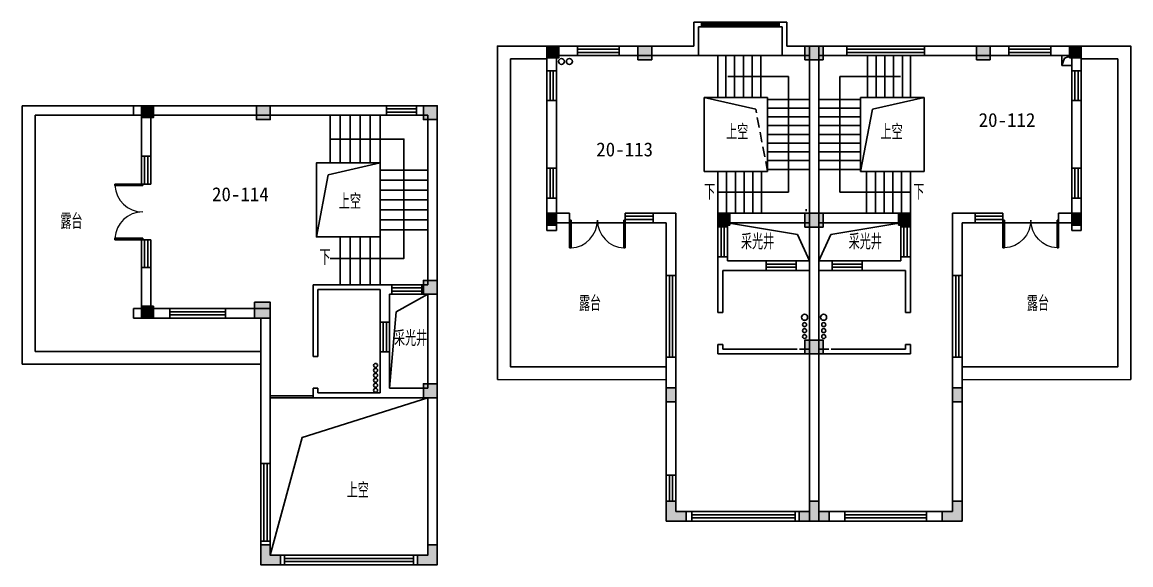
# Model space of a CAD drawing. Extents: x 296441 to 853063, y 459050 to 1117990.
# Drawn here: x 435304 to 463187, y 566907 to 580547 of the extents above; entities that cross this region are included whole.
import ezdxf
from ezdxf.enums import TextEntityAlignment as Align

# ---------------------------------------------------------------- set-up
doc = ezdxf.new("R2010")
doc.units = 0
doc.header["$LTSCALE"] = 1000
for name, pattern in [('E1-FL02$0$HIDDEN', [0.375, 0.25, -0.125]), ('E1-FL02$0$HIDDEN2', [4.7625, 3.175, -1.5875]), ('E1-FL03$0$HIDDEN', [0.375, 0.25, -0.125])]:
    doc.linetypes.add(name, pattern=pattern)
for name, color, linetype in [('0-COL', 50, 'Continuous'), ('0-COL-H1', 170, 'Continuous'), ('0-COL-TZ', 220, 'Continuous'), ('A-FL01$0$G-FL01$0$A-OVLK', 140, 'Continuous'), ('A-FL01$0$水条件', 2, 'Continuous'), ('C1-PLAN-FL03-P$0$A-ANNO-IDEN', 2, 'Continuous'), ('D-TEXT-FL01-mi$0$A-ROOM-IDEN', 4, 'Continuous'), ('dianti-BM01$0$A-HRAL', 5, 'Continuous'), ('DIM_SYMB', 3, 'Continuous'), ('DZ-3-PLAN-FL03$0$H-FL02-GN$0$A-OVLK', 140, 'Continuous'), ('DZ-3-TEXT-FL01$0$A-ROOM-IDEN', 4, 'Continuous'), ('DZ-TEXT-FL01$0$A-ROOM-IDEN', 4, 'Continuous'), ('E1-FL02$0$A-HOLE', 211, 'Continuous'), ('E1-FL02$0$A-OVLK', 140, 'Continuous'), ('E1-FL02$0$A-STRS', 4, 'Continuous'), ('E1-FL03$0$A-HOLE', 211, 'Continuous'), ('E1-FL03$0$A-OVLK', 140, 'Continuous'), ('E1-FL03$0$A-SECT-WOOD', 17, 'Continuous'), ('E1-FL03$0$A-STRS', 4, 'Continuous'), ('E2-E3-FL01$0$E1-FL01$0$A-FLOR', 23, 'Continuous'), ('E2-E3-FL02$0$E1-FL02$0$A-OVLK', 140, 'Continuous'), ('E2-E3-FL03$0$A-WALL', 1, 'Continuous'), ('E2-E3-FL03$0$E1-FL03$0$A-HOLE-MECH', 222, 'Continuous'), ('E2-E3-FL03$0$E1-FL03$0$A-OVLK', 140, 'Continuous'), ('E2-E3-FL03$0$E1-FL03$0$AUDIT_I_171201172723-9', 4, 'Continuous'), ('E4-FL03$0$AUDIT_I_171201172723-2', 140, 'Continuous'), ('G-FL01$0$A-HOLE', 211, 'Continuous'), ('G-FL03$0$$0$A-DOOR', 4, 'Continuous'), ('G-FL03$0$$0$A-OVLK', 140, 'Continuous'), ('G-FL03$0$A-ANNO-ARRW', 2, 'Continuous'), ('G-FL03$0$A-HRAL', 5, 'Continuous'), ('G-FL03$0$A-STRS', 4, 'Continuous'), ('huachuangN$0$A-SECT-STONE', 42, 'Continuous'), ('huachuangN$0$A-WALL', 1, 'Continuous'), ('menchuangtao1$0$A-WALL', 1, 'Continuous'), ('WALL', 242, 'Continuous'), ('ZT2_分格--轮廓-------LM、DY', 80, 'Continuous')]:
    doc.layers.add(name, color=color, linetype=linetype)
doc.layers.add('E1-BS01-18-19$0$ENTR-DETL-P$0$A-ANNO-NPLT', color=215, linetype='Continuous', plot=False)
doc.styles.add('C1-PLAN-FL03-P$0$GOA_03_黑体_1.00', font='simhei.ttf')
doc.styles.get("Standard").update_dxf_attribs({"font": 'gbenor.shx', "bigfont": 'gbcbig.shx'})

# ---------------------------------------------------------------- blocks, each defined once
blk = doc.blocks.new('C1-PLAN-FL03-P$0$GOA_A-roomnumber1')
blk = doc.blocks.new('G-FL03$0$$0$1400-door')
for p, q in [((0, 0), (0, -700)), ((0, 0), (38, 0)), ((38, 0), (38, -700)), ((1363, 0), (1363, -700)), ((1400, 0), (1363, 0)), ((1400, 0), (1400, -700)), ((38, -700), (0, -700)), ((1363, -700), (1400, -700))]:
    blk.add_line(p, q)
at = {"lineweight": 13}
for centre, start, end in [((-1, 0), 273.1434, 359.9695), ((1401, 0), 180.0305, 266.8566)]:
    blk.add_arc(centre, 701, start, end, dxfattribs=at)
blk = doc.blocks.new('A$C3A19538B')
at = {"color": 2, "elevation": 18}
for points in [[(-3240, 10029), (-3240, 9329)], [(-3160, 10029), (-3160, 9329)], [(-3080, 10029), (-3080, 9329)], [(-3000, 10029), (-3000, 9329)], [(-3000, 9329), (-3240, 9329)], [(-3000, 7929), (-3240, 7929)], [(-3240, 7229), (-3240, 7929)], [(-3160, 7229), (-3160, 7929)], [(-3080, 7229), (-3080, 7929)], [(-3000, 7229), (-3000, 7929)], [(1080, 4009), (0, 4009)], [(1080, 3959), (0, 3959)], [(1080, 3959), (1080, 4079)], [(-240, 2304), (-240, 354)], [(-160, 2304), (-160, 354)], [(-80, 2304), (-80, 354)], [(0, 2304), (0, 354)], [(3605, -1), (355, -1)], [(3605, -81), (355, -81)], [(3605, -161), (355, -161)], [(3605, -241), (355, -241)]]:
    blk.add_lwpolyline(points, dxfattribs=at)
at = {"layer": '0-COL-H1', "color": 2, "elevation": 18}
for points in [[(-3240, 11299), (-2940, 11299), (-2940, 10999), (-3240, 10999)], [(0, 11299), (-350, 11299), (-350, 10949), (0, 10949)], [(4200, 10949), (3850, 10949), (3850, 11299), (4200, 11299)], [(4200, 6909), (3850, 6909), (3850, 6559), (4200, 6559)], [(-3240, 6259), (-2940, 6259), (-2940, 5959), (-3240, 5959)], [(-400, 6359), (0, 6359), (0, 5959), (-400, 5959)], [(4200, 4309), (3850, 4309), (3850, 3959), (4200, 3959)], [(0, 260), (0, 0), (260, 0), (260, -240), (-240, -240), (-240, 260)], [(3960, 260), (3960, 0), (3700, 0), (3700, -240), (4200, -240), (4200, 260)]]:
    blk.add_lwpolyline(points, close=True, dxfattribs=at)
at = {"layer": '0-COL-H1', "color": 2}
for points in [[(-2940, 10999, 18), (-2940, 11299, 18), (-3240, 10999, 18), (-3240, 11299, 18)], [(-350, 10949, 18), (-350, 11299, 18), (0, 10949, 18), (0, 11299, 18)], [(3850, 11299, 18), (3850, 10949, 18), (4200, 11299, 18), (4200, 10949, 18)], [(3850, 6559, 18), (3850, 6909, 18), (4200, 6559, 18), (4200, 6909, 18)], [(-2940, 5959, 18), (-2940, 6259, 18), (-3240, 5959, 18), (-3240, 6259, 18)], [(0, 5959, 18), (0, 6359, 18), (-400, 5959, 18), (-400, 6359, 18)], [(3850, 3959, 18), (3850, 4309, 18), (4200, 3959, 18), (4200, 4309, 18)], [(0, 260, 18), (-240, 260, 18), (0, 0, 18), (-240, -240, 18)], [(0, 0, 18), (-240, -240, 18), (260, 0, 18), (260, -240, 18)], [(3960, 0, 18), (4200, -240, 18), (3700, 0, 18), (3700, -240, 18)], [(3960, 260, 18), (4200, 260, 18), (3960, 0, 18), (4200, -240, 18)]]:
    blk.add_solid(points, dxfattribs=at)
at = {"layer": 'A-FL01$0$G-FL01$0$A-OVLK', "color": 2, "extrusion": (2.78234e-21, 2.27195e-05, 1)}
for p, q in [((3810, 6799, 18), (3060, 6799, 18)), ((3810, 6719, 18), (3060, 6719, 18)), ((3810, 6639, 18), (3060, 6639, 18)), ((3810, 6559, 18), (3060, 6559, 18))]:
    blk.add_line(p, q, dxfattribs=at)
at = {"layer": 'A-FL01$0$G-FL01$0$A-OVLK', "color": 2, "extrusion": (-2.27195e-05, 4.17351e-21, 1)}
for p, q in [((2760, 5859, 18), (2760, 5109, 18)), ((2840, 5859, 18), (2840, 5109, 18)), ((2920, 5859, 18), (2920, 5109, 18)), ((3000, 5859, 18), (3000, 5109, 18))]:
    blk.add_line(p, q, dxfattribs=at)
at = {"layer": 'A-FL01$0$水条件', "color": 2}
for centre in [(2648, 4771, 18), (2648, 4646, 18), (2648, 4521, 18), (2648, 4396, 18), (2648, 4271, 18), (2648, 4146, 18)]:
    blk.add_circle(centre, 50, dxfattribs=at)
at = {"layer": 'E1-FL02$0$A-HOLE', "color": 2, "linetype": 'ByBlock', "elevation": 18}
blk.add_lwpolyline([(1160, 7999), (1460, 9559), (2760, 9859)], dxfattribs=at)
at = {"layer": 'E1-FL02$0$A-HOLE', "color": 2, "linetype": 'E1-FL02$0$HIDDEN', "elevation": 18}
blk.add_lwpolyline([(2760, 9859), (1160, 9859), (1160, 7999), (2760, 7999)], close=True, dxfattribs=at)
at = {"layer": 'E1-FL02$0$A-STRS', "color": 2, "ltscale": 0.1, "elevation": 18}
blk.add_lwpolyline([(2760, 9859), (1160, 9859), (1160, 7999), (2760, 7999)], dxfattribs=at)
at = {"layer": 'G-FL01$0$A-HOLE', "color": 2, "elevation": 18}
for points in [[(3000, 4199), (3169, 6117), (3960, 6559)], [(1, 0), (799, 2959), (3960, 3959)]]:
    blk.add_lwpolyline(points, dxfattribs=at)
at = {"layer": 'G-FL03$0$$0$A-OVLK', "color": 2, "extrusion": (8.34702e-21, 4.5439e-05, 1)}
for p, q in [((-6240, 11299, 18), (-3440, 11299, 18)), ((-6240, 11299, 18), (-6240, 4799, 18)), ((3675, 11299, -1), (2925, 11299, 18)), ((3675, 11219, -1), (2925, 11219, 18)), ((-5915, 11059, 18), (-3440, 11059, -1)), ((-5915, 11059, 18), (-5915, 5124, 18)), ((3675, 11139, -1), (2925, 11139, 18)), ((3675, 11059, 18), (2925, 11059, 18)), ((-1125, 6199, 18), (-2525, 6199, 18)), ((-1125, 6119, 0), (-2525, 6119, 18)), ((-1125, 6039, 0), (-2525, 6039, 18)), ((-1125, 5959, 0), (-2525, 5959, 18)), ((-5915, 5124, 18), (-260, 5124, 18))]:
    blk.add_line(p, q, dxfattribs=at)
at = {"layer": 'G-FL03$0$$0$A-OVLK', "color": 2}
blk.add_line((-6240, 4799, 18), (-260, 4799, 18), dxfattribs=at)
at = {"layer": 'G-FL03$0$A-ANNO-ARRW', "color": 2, "extrusion": (2.78234e-21, 2.27195e-05, 1), "elevation": 0}
for points in [[(1510, 7459), (3360, 7459), (3360, 10459), (1510, 10459)], [(1510, 10459), (3360, 10459), (3360, 9429)], [(1510, 7459), (3360, 7459), (3360, 9264)]]:
    blk.add_lwpolyline(points, dxfattribs=at)
at = {"layer": 'G-FL03$0$A-ANNO-ARRW', "color": 2, "extrusion": (2.78234e-21, 2.27195e-05, 1)}
blk.add_solid([(1650, 10435, 0), (1510, 10459, 0), (1650, 10482, 0)], dxfattribs=at)
at = {"layer": 'G-FL03$0$A-HRAL', "color": 2, "extrusion": (2.78234e-21, 2.27195e-05, 1)}
blk.add_line((1510, 9859, 18), (1510, 11059, 18), dxfattribs=at)
at = {"layer": 'G-FL03$0$A-STRS', "color": 2, "ltscale": 0.1, "extrusion": (2.78234e-21, 2.27195e-05, 1)}
for p, q in [((1510, 9859, 18), (1510, 11059, 18)), ((1760, 9859, 18), (1760, 11059, 18)), ((2010, 9859, 18), (2010, 11059, 18)), ((2260, 9859, 18), (2260, 11059, 18)), ((2510, 9859, 18), (2510, 11059, 18)), ((2760, 7999, 18), (2760, 11059, 18)), ((1760, 9859, 18), (1760, 9909, 18)), ((2010, 9859, 18), (2010, 9909, 18)), ((2260, 9859, 18), (2260, 9909, 18)), ((2510, 9859, 18), (2510, 9909, 18)), ((2760, 9859, 18), (2760, 9909, 18)), ((2760, 9679, 18), (3960, 9679, 18)), ((2760, 9679, 18), (2810, 9679, 18)), ((2760, 9429, 18), (3960, 9429, 18)), ((2760, 9429, 18), (2810, 9429, 18)), ((2760, 9179, 18), (3960, 9179, 18)), ((2760, 9179, 18), (2810, 9179, 18)), ((2760, 8929, 18), (3960, 8929, 18)), ((2760, 8929, 18), (2810, 8929, 18)), ((2760, 8679, 18), (3960, 8679, 18)), ((2760, 8679, 18), (2810, 8679, 18)), ((2760, 8429, 18), (3960, 8429, 18)), ((2760, 8429, 18), (2810, 8429, 18)), ((2760, 8179, 18), (3960, 8179, 18)), ((2760, 8179, 18), (2810, 8179, 18)), ((1760, 7999, 18), (1760, 6799, 18)), ((1760, 7999, 18), (1760, 7949, 18)), ((2010, 7999, 18), (2010, 6799, 18)), ((2010, 7999, 18), (2010, 7949, 18)), ((2260, 7999, 18), (2260, 6799, 18)), ((2260, 7999, 18), (2260, 7949, 18)), ((2510, 7999, 18), (2510, 6799, 18)), ((2510, 7999, 18), (2510, 7949, 18)), ((2760, 7999, 18), (2760, 6799, 18)), ((2760, 7999, 18), (2760, 7949, 18))]:
    blk.add_line(p, q, dxfattribs=at)
at = {"layer": 'menchuangtao1$0$A-WALL', "color": 2, "extrusion": (8.34702e-21, 4.5439e-05, 1)}
for p, q in [((2925, 11299, -1), (2905, 11299, -1)), ((2925, 11059, -1), (2925, 11299, -1)), ((3675, 11299, -1), (3695, 11299, -1)), ((3675, 11059, -1), (3675, 11299, -1)), ((2925, 11059, -1), (2905, 11059, -1)), ((3675, 11059, -1), (3695, 11059, -1)), ((-2525, 6199, 0), (-2545, 6199, 0)), ((-2525, 6199, 0), (-2525, 5959, 0)), ((-1125, 6199, 0), (-1105, 6199, 0)), ((-1125, 6199, 0), (-1125, 5959, 0)), ((-2525, 5959, 0), (-2545, 5959, 0)), ((-1125, 5959, 0), (-1105, 5959, 0))]:
    blk.add_line(p, q, dxfattribs=at)
at = {"layer": 'WALL', "color": 2, "extrusion": (8.34702e-21, 4.5439e-05, 1)}
for p, q in [((2925, 11299, 18), (-3240, 11299, 18)), ((4200, 11299, 18), (3675, 11299, 18)), ((4200, -241, 18), (4200, 11299, 18)), ((-3240, 11059, 18), (-3240, 10029, 18)), ((-3000, 11059, 18), (-3000, 10029, 18)), ((2925, 11059, 18), (-3000, 11059, 18)), ((3960, 11059, 18), (3630, 11059, 18)), ((3960, 6799, 18), (3960, 11059, 18)), ((-3000, 10029, 18), (-3240, 10029, 18)), ((-3000, 7229, 18), (-3240, 7229, 18)), ((-3240, 6199, 18), (-3240, 7229, 18)), ((-3000, 6199, 18), (-3000, 7229, 18)), ((1080, 6799, 18), (1080, 4999, 18)), ((1080, 6799, 18), (3060, 6799, 18)), ((3060, 6799, 18), (3060, 6559, 18)), ((3060, 6559, 18), (3060, 6799, 18)), ((3960, 6799, 18), (3810, 6799, 18)), ((2760, 6679, 18), (1200, 6679, 18)), ((1200, 6679, 18), (1200, 4999, 18)), ((2760, 5859, 18), (2760, 6679, 18)), ((3000, 5859, 18), (3000, 6559, 18)), ((3000, 6559, 18), (3060, 6559, 18)), ((3960, 6559, 18), (3810, 6559, 18)), ((3960, 4199, 18), (3960, 6559, 18)), ((-2525, 6199, 18), (-3000, 6199, 18)), ((0, 6199, 18), (-1125, 6199, 18)), ((0, 4079, 18), (0, 6199, 18)), ((-2525, 5959, 18), (-3240, 5959, 18)), ((-240, 5959, 18), (-1125, 5959, 18)), ((-240, 2304, 18), (-240, 5959, 18)), ((3000, 5859, 18), (2760, 5859, 18)), ((2760, 5109, 18), (3000, 5109, 18)), ((2760, 5109, 18), (2760, 4079, 18)), ((3000, 5109, 18), (3000, 4199, 18)), ((1080, 4999, 18), (1200, 4999, 18)), ((1080, 4199, 18), (1080, 4079, 18)), ((1080, 4199, 18), (1200, 4199, 18)), ((1200, 4199, 18), (1200, 4079, 18)), ((3000, 4199, 18), (3960, 4199, 18)), ((0, 2304, 18), (0, 4079, 18)), ((1080, 3959, 18), (3960, 3959, 18)), ((1200, 4079, 18), (2760, 4079, 18)), ((3960, -1, 18), (3960, 3959, 18)), ((0, 2304, 18), (-240, 2304, 18)), ((0, 354, 18), (-240, 354, 18)), ((-240, 354, 18), (-240, -241, 18)), ((355, -241, 18), (-240, -241, 18)), ((355, -1, 18), (0, -1, 18)), ((355, -1, 18), (355, -241, 18)), ((3605, -1, 18), (3605, -241, 18)), ((3605, -1, 18), (3960, -1, 18)), ((3605, -241, 18), (4200, -241, 18))]:
    blk.add_line(p, q, dxfattribs=at)
at = {"layer": 'WALL', "color": 2}
for p, q in [((2925, 11059, 18), (2925, 11299, 18)), ((3675, 11059, 18), (3675, 11299, 18)), ((3810, 6559, 18), (3810, 6799, 18)), ((-2525, 5959, 18), (-2525, 6199, 18)), ((-1125, 6199, 18), (-1125, 5959, 18))]:
    blk.add_line(p, q, dxfattribs=at)
at = {"layer": 'WALL', "color": 2, "extrusion": (8.34702e-21, 4.5439e-05, 1)}
for points in [[(-3240, 11299), (-3440, 11299), (-3440, 11059), (-3240, 11059)], [(-3240, 5959), (-3440, 5959), (-3440, 6199), (-3240, 6199)], [(0, 354), (0, -1)]]:
    blk.add_lwpolyline(points, dxfattribs=at)
at = {"layer": 'C1-PLAN-FL03-P$0$A-ANNO-IDEN', "color": 2}
ref = blk.add_blockref('C1-PLAN-FL03-P$0$GOA_A-roomnumber1', (-753, 9345, 18), dxfattribs=at)
ref.add_attrib('房间编号', '20-114', dxfattribs={"layer": '0', "color": 2, "height": 350, "style": 'C1-PLAN-FL03-P$0$GOA_03_黑体_1.00'}).set_placement((-752, 8899, 18), align=Align.CENTER)
at = {"layer": 'G-FL03$0$$0$A-DOOR', "color": 2, "extrusion": (3.38813e-20, 4.5439e-05, 1), "rotation": 270}
blk.add_blockref('G-FL03$0$$0$1400-door', (-3208, 9329, 0), dxfattribs=at)
at = {"layer": 'D-TEXT-FL01-mi$0$A-ROOM-IDEN', "color": 2}
for s, height, p in [('上空', 385.8, (1726, 8700, 37)), ('露台', 385.8, (-5278, 8201, 37)), ('下', 386, (1237, 7298, 37)), ('采光井', 385.8, (3113, 5261, 37)), ('上空', 385.8, (1924, 1442, 37))]:
    blk.add_text(s, height=height, dxfattribs=at).set_placement(p)
blk = doc.blocks.new('E2-E3-FL03$0$E1-FL03$0$1400-door')
for p, q in [((0, 0), (0, -700)), ((0, 0), (38, 0)), ((38, 0), (38, -700)), ((1363, 0), (1363, -700)), ((1400, 0), (1363, 0)), ((1400, 0), (1400, -700)), ((38, -700), (0, -700)), ((1363, -700), (1400, -700))]:
    blk.add_line(p, q)
at = {"lineweight": 13}
for centre, start, end in [((-1, 0), 273.1434, 359.9695), ((1401, 0), 180.0305, 266.8566)]:
    blk.add_arc(centre, 701, start, end, dxfattribs=at)
blk = doc.blocks.new('A$C6DE27236')
at = {"color": 2}
for p, q in [((-3240, 11700), (-4485, 11700)), ((-1270, 7500), (-1270, 7260)), ((1127, 5000), (1180, 5000)), ((1127, 4200), (1180, 4200)), ((-4485, 3315), (-240, 3314)), ((0, -240), (400, -240, 0)), ((3000, -240, 0), (3360, -240))]:
    blk.add_line(p, q, dxfattribs=at)
at = {"color": 2, "elevation": 0}
for points in [[(650, 12300), (2600, 12300)], [(650, 12260), (2600, 12260)], [(650, 12220), (2600, 12220)], [(650, 12180), (2600, 12180)], [(2675, 11460), (575, 11460)], [(-240, 910), (0, 910)], [(-160, 910), (-160, 260)], [(-80, 910), (-80, 260)], [(0, 910), (0, 260)]]:
    blk.add_lwpolyline(points, dxfattribs=at)
at = {"color": 2}
for points in [[(-240, 910), (-240, 260)], [(-240, 260), (0, 260), (0, 0)]]:
    blk.add_lwpolyline(points, dxfattribs=at)
at = {"layer": '0-COL', "color": 2}
for p, q in [((-950, 11700), (-600, 11700)), ((-950, 11350), (-950, 11700)), ((-600, 11700), (-600, 11350)), ((3250, 11700), (3250, 11350)), ((3600, 11700), (3250, 11700)), ((3600, 11350), (3600, 11700)), ((-600, 11350), (-950, 11350)), ((3250, 11350), (3600, 11350)), ((1060, 7500), (1060, 7200)), ((1360, 7500), (1060, 7500)), ((1360, 7200), (1360, 7500)), ((3250, 7500), (3250, 7150)), ((3600, 7500), (3250, 7500)), ((3600, 7150), (3600, 7500)), ((1060, 7200), (1360, 7200)), ((3250, 7150), (3600, 7150)), ((3250, 4310), (3250, 3960)), ((3600, 4310), (3250, 4310)), ((3600, 3960), (3600, 4310)), ((3250, 3960), (3600, 3960)), ((-240, 260), (0, 260)), ((-240, -240), (-240, 260)), ((0, 260), (0, 0)), ((0, 0), (260, 0)), ((260, 0), (260, -240)), ((3100, 0), (3100, -240)), ((3360, 0), (3100, 0)), ((3600, 260), (3360, 260)), ((3360, 260), (3360, 0)), ((3600, -240), (3600, 260)), ((260, -240), (-240, -240)), ((3100, -240), (3600, -240))]:
    blk.add_line(p, q, dxfattribs=at)
at = {"layer": '0-COL-H1', "color": 2}
for points in [[(-950, 11700), (-950, 11350), (-600, 11700), (-600, 11350)], [(3250, 11350), (3250, 11700), (3600, 11350), (3600, 11700)], [(1060, 7200), (1060, 7500), (1360, 7200), (1360, 7500)], [(3250, 7150), (3250, 7500), (3600, 7150), (3600, 7500)], [(3250, 3960), (3250, 4310), (3600, 3960), (3600, 4310)], [(0, 260), (-240, 260), (0, 0), (-240, -240)], [(0, 0), (-240, -240), (260, 0), (260, -240)], [(3360, 0), (3600, -240), (3100, 0), (3100, -240)], [(3360, 260), (3600, 260), (3360, 0), (3600, -240)]]:
    blk.add_solid(points, dxfattribs=at)
at = {"layer": '0-COL-TZ', "color": 2}
for p, q in [((-3240, 11700), (-3240, 11400)), ((-2940, 11700), (-3240, 11700)), ((-2940, 11400), (-2940, 11700)), ((-3240, 11400), (-2940, 11400)), ((-3240, 7500, 0), (-3240, 7200, 0)), ((-3000, 7500, 0), (-3240, 7500, 0)), ((-3000, 7200, 0), (-3000, 7500, 0)), ((-3240, 7200, 0), (-3000, 7200, 0)), ((-240, 3110, 0), (-240, 2760, 0)), ((0, 3110, 0), (-240, 3110, 0)), ((0, 2760, 0), (0, 3110, 0)), ((-240, 2760, 0), (0, 2760, 0))]:
    blk.add_line(p, q, dxfattribs=at)
for points in [[(-3240, 11400), (-3240, 11700), (-2940, 11400), (-2940, 11700)], [(-3240, 7200, 0), (-3240, 7500, 0), (-3000, 7200, 0), (-3000, 7500, 0)], [(-240, 2760, 0), (-240, 3110, 0), (0, 2760, 0), (0, 3110, 0)]]:
    blk.add_solid(points, dxfattribs=at)
at = {"layer": 'dianti-BM01$0$A-HRAL', "color": 2}
for p, q in [((1280, 7600), (1280, 7550)), ((3280, 7550), (3280, 7600))]:
    blk.add_line(p, q, dxfattribs=at)
at = {"layer": 'DIM_SYMB', "color": 2}
for p, q in [((1610, 10935), (1310, 10935)), ((2835, 10935), (1610, 10935)), ((2835, 8025), (2835, 10935)), ((1060, 8025), (2835, 8025))]:
    blk.add_line(p, q, dxfattribs=at)
at = {"layer": 'DZ-3-PLAN-FL03$0$H-FL02-GN$0$A-OVLK', "color": 2}
for points in [[(-4485, 11700), (-4485, 11700), (-4485, 3315)], [(-240, 3640), (-4160, 3640), (-4160, 8750), (-4160, 8750)]]:
    blk.add_lwpolyline(points, dxfattribs=at)
at = {"layer": 'E1-BS01-18-19$0$ENTR-DETL-P$0$A-ANNO-NPLT', "color": 2}
for centre, radius in [((3241, 4883), 75), ((3239, 4697), 50), ((3239, 4547), 50), ((3239, 4397), 50)]:
    blk.add_circle(centre, radius, dxfattribs=at)
at = {"layer": 'E1-FL02$0$A-HOLE', "color": 2, "linetype": 'E1-FL02$0$HIDDEN2'}
for p, q in [((-3000, 11460), (-3000, 11210)), ((-2750, 11460), (-3000, 11460))]:
    blk.add_line(p, q, dxfattribs=at)
at = {"layer": 'E1-FL02$0$A-OVLK', "color": 2}
for p, q in [((-2470, 11700), (-1420, 11700)), ((-2470, 11620), (-1420, 11620)), ((-2470, 11540), (-1420, 11540)), ((-1420, 11460), (-2470, 11460)), ((-3240, 11090), (-3240, 10320)), ((-3160, 10330), (-3160, 11080)), ((-3080, 10330), (-3080, 11080)), ((-3000, 10330), (-3000, 11080)), ((-3240, 8640), (-3240, 7870)), ((-3160, 7880), (-3160, 8630)), ((-3080, 7880), (-3080, 8630)), ((-3000, 7880), (-3000, 8630)), ((1060, 7165), (1060, 6395)), ((1140, 6405), (1140, 7155)), ((1220, 6405), (1220, 7155)), ((1300, 6405), (1300, 7155)), ((2270, 6300), (3030, 6300)), ((2270, 6220), (3030, 6220)), ((2270, 6140), (3030, 6140)), ((-240, 5940), (-240, 3880)), ((-160, 3880), (-160, 5930)), ((-80, 3880), (-80, 5930)), ((0, 3880), (0, 5930)), ((3030, 6060), (2270, 6060))]:
    blk.add_line(p, q, dxfattribs=at)
at = {"layer": 'E1-FL02$0$A-STRS', "color": 2, "ltscale": 0.1}
for p, q in [((1280, 7500), (1280, 8550)), ((1500, 7500), (1500, 8550)), ((1720, 7500), (1720, 8550)), ((1940, 7500), (1940, 8550)), ((2160, 7500), (2160, 8550))]:
    blk.add_line(p, q, dxfattribs=at)
at = {"layer": 'E1-FL03$0$A-HOLE', "color": 2, "linetype": 'ByBlock'}
for p, q in [((2010, 10110), (710, 10410)), ((710, 8550), (710, 10410)), ((710, 10410), (2310, 10410)), ((2310, 10410), (2310, 8550)), ((2310, 8550), (710, 8550))]:
    blk.add_line(p, q, dxfattribs=at)
at = {"layer": 'E1-FL03$0$A-HOLE', "color": 2, "linetype": 'E1-FL03$0$HIDDEN'}
blk.add_line((2310, 8550), (2010, 10110), dxfattribs=at)
at = {"layer": 'E1-FL03$0$A-HOLE', "color": 2}
for p, q in [((3060, 6960), (1300, 7260)), ((3360, 6300), (3060, 6960))]:
    blk.add_line(p, q, dxfattribs=at)
at = {"layer": 'E1-FL03$0$A-STRS', "color": 2, "ltscale": 0.1}
for p, q in [((1060, 11460), (1060, 10410)), ((1260, 11460), (1260, 10410)), ((1480, 11460), (1480, 10410)), ((1700, 11460), (1700, 10410)), ((1920, 11460), (1920, 10410)), ((2140, 11460), (2140, 10410)), ((2310, 10360), (3360, 10360)), ((2310, 10140), (3360, 10140)), ((2310, 9920), (3360, 9920)), ((2310, 9700), (3360, 9700)), ((2310, 9480), (3360, 9480)), ((2310, 9260), (3360, 9260)), ((2310, 9040), (3360, 9040)), ((2310, 8820), (3360, 8820)), ((1060, 7500), (1060, 8550)), ((2310, 8600), (3360, 8600))]:
    blk.add_line(p, q, dxfattribs=at)
at = {"layer": 'E2-E3-FL01$0$E1-FL01$0$A-FLOR', "color": 2}
blk.add_line((-1270, 7260), (-2670, 7260), dxfattribs=at)
at = {"layer": 'E2-E3-FL02$0$E1-FL02$0$A-OVLK', "color": 2}
for p, q in [((-570, 7500), (-1270, 7500)), ((-570, 7420), (-1270, 7420)), ((-570, 7340), (-1270, 7340)), ((-570, 7260), (-1270, 7260))]:
    blk.add_line(p, q, dxfattribs=at)
at = {"layer": 'E2-E3-FL03$0$A-WALL', "color": 2}
for p, q in [((455, 11700, 0), (455, 12300, 0)), ((455, 12300, 0), (575, 12300, 0)), ((2795, 12300, 0), (2675, 12300, 0)), ((2795, 11700, 0), (2795, 12300, 0)), ((2795, 11700, 0), (3425, 11700, 0)), ((400, -240, 0), (400, 0, 0)), ((3000, -240, 0), (3000, 0, 0))]:
    blk.add_line(p, q, dxfattribs=at)
at = {"layer": 'E2-E3-FL03$0$A-WALL', "color": 2, "elevation": 0}
for points in [[(455, 12300), (650, 12300), (650, 12180), (575, 12180), (575, 11460)], [(2795, 12300), (2600, 12300), (2600, 12180), (2675, 12180), (2675, 11460)]]:
    blk.add_lwpolyline(points, dxfattribs=at)
at = {"layer": 'E2-E3-FL03$0$E1-FL03$0$A-HOLE-MECH', "color": 2}
for centre in [(-2875, 11312, 0), (-2675, 11312, 0)]:
    blk.add_circle(centre, 75, dxfattribs=at)
at = {"layer": 'E2-E3-FL03$0$E1-FL03$0$A-OVLK', "color": 2}
blk.add_line((-4160, 11375), (-3240, 11375), dxfattribs=at)
blk.add_lwpolyline([(-4160, 11375), (-4160, 3640), (-260, 3640)], dxfattribs=at)
at = {"layer": 'E4-FL03$0$AUDIT_I_171201172723-2', "color": 2}
for p, q in [((400, 0, 0), (3000, 0, 0)), ((400, -80, 0), (3000, -80, 0)), ((400, -160, 0), (3000, -160, 0)), ((400, -240, 0), (3000, -240, 0))]:
    blk.add_line(p, q, dxfattribs=at)
at = {"layer": 'huachuangN$0$A-SECT-STONE', "color": 2}
blk.add_line((-2470, 11490), (-2470, 11670), dxfattribs=at)
at = {"layer": 'huachuangN$0$A-WALL', "color": 2}
for p, q in [((-2470, 11700), (-2570, 11700)), ((-2470, 11460), (-2570, 11460)), ((-2470, 11700), (-2470, 11460)), ((-1320, 11700), (-1420, 11700)), ((-1420, 11700), (-1420, 11460)), ((-1320, 11460), (-1420, 11460))]:
    blk.add_line(p, q, dxfattribs=at)
at = {"layer": 'menchuangtao1$0$A-WALL', "color": 2}
for p, q in [((-3240, 11080), (-3240, 11100)), ((-3000, 11080), (-3240, 11080)), ((-3000, 11080), (-3000, 11100)), ((-3240, 10330), (-3240, 10310)), ((-3000, 10330), (-3240, 10330)), ((-3000, 10330), (-3000, 10310)), ((-3240, 8630), (-3240, 8650)), ((-3000, 8630), (-3000, 8650)), ((-3000, 8630), (-3240, 8630)), ((-3240, 7880), (-3240, 7860)), ((-3000, 7880), (-3240, 7880)), ((-3000, 7880), (-3000, 7860)), ((-240, 5930), (-240, 5950)), ((0, 5930), (-240, 5930)), ((0, 5930), (0, 5950)), ((-240, 3880), (-240, 3860)), ((0, 3880), (-240, 3880)), ((0, 3880), (0, 3860))]:
    blk.add_line(p, q, dxfattribs=at)
at = {"layer": 'WALL', "color": 2}
for p, q in [((-3240, 11700), (-2470, 11700)), ((-3240, 11080), (-3240, 11700)), ((-3000, 11460), (-2470, 11460)), ((-3000, 11080), (-3000, 11460)), ((-2470, 11700), (-2470, 11460)), ((-1420, 11700), (-1420, 11460)), ((-1420, 11700), (455, 11700, 0)), ((-1420, 11460), (575, 11460, 0)), ((2675, 11460, 0), (3360, 11460)), ((2795, 11700, 0), (3600, 11700)), ((3360, 7500), (3360, 11460)), ((3600, 7380), (3600, 11700)), ((-3240, 11080), (-3000, 11080)), ((-3240, 10330), (-3000, 10330)), ((-3240, 8630), (-3240, 10330)), ((-3000, 8630), (-3000, 10330)), ((-3240, 8630), (-3000, 8630)), ((-3240, 7880), (-3000, 7880)), ((-3240, 7380), (-3240, 7880)), ((-3000, 7500), (-3000, 7880)), ((-3240, 7060), (-3240, 7380)), ((-2670, 7500), (-3000, 7500)), ((-2670, 7260), (-3000, 7260)), ((-3000, 7060), (-3000, 7260)), ((-2670, 7260), (-2670, 7500)), ((-570, 7260), (-570, 7500)), ((0, 7500), (-570, 7500)), ((-240, 7260), (-570, 7260)), ((-240, 7260), (-240, 5940)), ((0, 7500), (0, 5940)), ((3030, 7500), (1060, 7500)), ((1060, 7155), (1060, 7500)), ((3030, 7260), (1300, 7260)), ((1300, 7155), (1300, 7260)), ((3360, 7500), (3030, 7500)), ((3360, 7260), (3030, 7260)), ((3360, 6300), (3360, 7260)), ((3600, 6180), (3600, 7380)), ((-3240, 7060), (-3000, 7060)), ((1060, 7155), (1300, 7155)), ((1060, 6405), (1300, 6405)), ((1060, 6180), (1060, 6405)), ((1060, 5000), (1060, 6180)), ((1300, 6300), (1300, 6405)), ((1300, 6300), (2270, 6300)), ((2270, 6300), (2270, 6060)), ((3030, 6300), (3030, 6060)), ((3030, 6300), (3360, 6300)), ((3600, 5140), (3600, 6180)), ((1180, 5000), (1180, 6060)), ((1180, 6060), (2270, 6060)), ((3030, 6060), (3360, 6060)), ((3360, 5110), (3360, 6060)), ((3360, 4080), (3360, 5110)), ((3600, 4080), (3600, 5140)), ((1060, 5000), (1180, 5000)), ((1060, 4200), (1180, 4200)), ((1060, 3960), (1060, 4200)), ((1180, 4080), (1180, 4200)), ((3080, 3960), (1060, 3960)), ((3050, 4080), (1180, 4080)), ((3360, 3960), (3080, 3960)), ((3360, 4080), (3110, 4080)), ((3360, 0), (3360, 3960)), ((3600, -120), (3600, 4080)), ((-240, 3870), (-240, 910, 0)), ((0, 3870), (0, 910, 0)), ((-240, 260, 0), (-240, -240)), ((0, -240), (-240, -240)), ((0, 0), (400, 0, 0)), ((0, -240), (0, -240)), ((3000, 0, 0), (3360, 0)), ((3360, -240), (3600, -240)), ((3360, -240), (3360, -240)), ((3600, -240), (3600, -120))]:
    blk.add_line(p, q, dxfattribs=at)
at = {"layer": 'C1-PLAN-FL03-P$0$A-ANNO-IDEN', "color": 2}
ref = blk.add_blockref('C1-PLAN-FL03-P$0$GOA_A-roomnumber1', (-1287, 9373, 0), dxfattribs=at)
ref.add_attrib('房间编号', '20-113', dxfattribs={"layer": '0', "color": 2, "height": 350, "style": 'C1-PLAN-FL03-P$0$GOA_03_黑体_1.00'}).set_placement((-1286, 8927, 0), align=Align.CENTER)
at = {"layer": 'E2-E3-FL03$0$E1-FL03$0$AUDIT_I_171201172723-9', "color": 2}
blk.add_blockref('E2-E3-FL03$0$E1-FL03$0$1400-door', (-2670, 7325), dxfattribs=at)
at = {"layer": 'DZ-3-TEXT-FL01$0$A-ROOM-IDEN', "color": 2}
blk.add_text('露台', height=385.8, dxfattribs=at).set_placement((-2434, 5039))
at = {"layer": 'DZ-TEXT-FL01$0$A-ROOM-IDEN', "color": 2}
for s, height, p in [('上空', 385.8, (1269, 9349)), ('下', 386, (715, 7839)), ('采光井', 385.8, (1641, 6589))]:
    blk.add_text(s, height=height, dxfattribs=at).set_placement(p)
blk = doc.blocks.new('A$C324C6A96')
at = {"color": 2}
for p, q in [((3240, 11700), (4485, 11700)), ((1270, 7500), (1270, 7260)), ((-1127, 5000), (-1180, 5000)), ((-1127, 4200), (-1180, 4200)), ((4485, 3315), (240, 3314)), ((-2705, -240), (-3360, -240)), ((0, -240), (-655, -240, 0))]:
    blk.add_line(p, q, dxfattribs=at)
at = {"layer": '0-COL', "color": 2}
for p, q in [((-3600, 11350), (-3600, 11700)), ((-3600, 11700), (-3250, 11700)), ((-3250, 11700), (-3250, 11350)), ((600, 11700), (600, 11350)), ((950, 11700), (600, 11700)), ((950, 11350), (950, 11700)), ((-3250, 11350), (-3600, 11350)), ((600, 11350), (950, 11350)), ((-3600, 7150), (-3600, 7500)), ((-3600, 7500), (-3250, 7500)), ((-3250, 7500), (-3250, 7150)), ((-1360, 7200), (-1360, 7500)), ((-1360, 7500), (-1060, 7500)), ((-1060, 7500), (-1060, 7200)), ((-3250, 7150), (-3600, 7150)), ((-1060, 7200), (-1360, 7200)), ((-3600, 3960), (-3600, 4310)), ((-3600, 4310), (-3250, 4310)), ((-3250, 4310), (-3250, 3960)), ((-3250, 3960), (-3600, 3960)), ((-3600, 260), (-3360, 260)), ((-3600, -240), (-3600, 260)), ((-3360, 260), (-3360, 0)), ((-3360, 0), (-3100, 0)), ((-3100, 0), (-3100, -240)), ((-260, 0), (-260, -240)), ((0, 0), (-260, 0)), ((240, 260), (0, 260)), ((0, 260), (0, 0)), ((240, -240), (240, 260)), ((-3100, -240), (-3600, -240)), ((-260, -240), (240, -240))]:
    blk.add_line(p, q, dxfattribs=at)
at = {"layer": '0-COL-H1', "color": 2}
for points in [[(-3250, 11350), (-3250, 11700), (-3600, 11350), (-3600, 11700)], [(950, 11700), (950, 11350), (600, 11700), (600, 11350)], [(-3250, 7150), (-3250, 7500), (-3600, 7150), (-3600, 7500)], [(-1060, 7200), (-1060, 7500), (-1360, 7200), (-1360, 7500)], [(-3250, 3960), (-3250, 4310), (-3600, 3960), (-3600, 4310)], [(-3360, 260), (-3600, 260), (-3360, 0), (-3600, -240)], [(-3360, 0), (-3600, -240), (-3100, 0), (-3100, -240)], [(0, 0), (240, -240), (-260, 0), (-260, -240)], [(0, 260), (240, 260), (0, 0), (240, -240)]]:
    blk.add_solid(points, dxfattribs=at)
at = {"layer": '0-COL-TZ', "color": 2}
for p, q in [((2940, 11400), (2940, 11700)), ((2940, 11700), (3240, 11700)), ((3240, 11700), (3240, 11400)), ((3240, 11400), (2940, 11400)), ((3000, 7200, 0), (3000, 7500, 0)), ((3000, 7500, 0), (3240, 7500, 0)), ((3240, 7500, 0), (3240, 7200, 0)), ((3240, 7200, 0), (3000, 7200, 0)), ((0, 2760, 0), (0, 3110, 0)), ((0, 3110, 0), (240, 3110, 0)), ((240, 3110, 0), (240, 2760, 0)), ((240, 2760, 0), (0, 2760, 0))]:
    blk.add_line(p, q, dxfattribs=at)
for points in [[(3240, 11400), (3240, 11700), (2940, 11400), (2940, 11700)], [(3240, 7200, 0), (3240, 7500, 0), (3000, 7200, 0), (3000, 7500, 0)], [(240, 2760, 0), (240, 3110, 0), (0, 2760, 0), (0, 3110, 0)]]:
    blk.add_solid(points, dxfattribs=at)
at = {"layer": 'dianti-BM01$0$A-HRAL', "color": 2}
blk.add_line((-1280, 7600), (-1280, 7550), dxfattribs=at)
at = {"layer": 'DIM_SYMB', "color": 2}
for p, q in [((-2835, 10935), (-1610, 10935)), ((-2835, 8025), (-2835, 10935)), ((-1610, 10935), (-1310, 10935)), ((-1060, 8025), (-2835, 8025))]:
    blk.add_line(p, q, dxfattribs=at)
at = {"layer": 'DZ-3-PLAN-FL03$0$H-FL02-GN$0$A-OVLK', "color": 2}
for points in [[(4485, 11700), (4485, 11700), (4485, 3315)], [(240, 3640), (4160, 3640), (4160, 8750), (4160, 8750)]]:
    blk.add_lwpolyline(points, dxfattribs=at)
at = {"layer": 'E1-BS01-18-19$0$ENTR-DETL-P$0$A-ANNO-NPLT', "color": 2}
for centre, radius in [((-3241, 4883), 75), ((-3239, 4697), 50), ((-3239, 4547), 50), ((-3239, 4397), 50)]:
    blk.add_circle(centre, radius, dxfattribs=at)
at = {"layer": 'E1-FL02$0$A-HOLE', "color": 2, "linetype": 'E1-FL02$0$HIDDEN2'}
for p, q in [((2750, 11460), (3000, 11460)), ((2750, 11210), (2750, 11460)), ((2813, 11397), (3000, 11460)), ((3000, 11460), (3000, 11210)), ((2750, 11210), (2813, 11397)), ((3000, 11210), (2750, 11210))]:
    blk.add_line(p, q, dxfattribs=at)
at = {"layer": 'E1-FL02$0$A-OVLK', "color": 2}
for p, q in [((2470, 11700), (1420, 11700)), ((2470, 11620), (1420, 11620)), ((2470, 11540), (1420, 11540)), ((1420, 11460), (2470, 11460)), ((3000, 10330), (3000, 11080)), ((3080, 10330), (3080, 11080)), ((3160, 10330), (3160, 11080)), ((3240, 11090), (3240, 10320)), ((3000, 7880), (3000, 8630)), ((3080, 7880), (3080, 8630)), ((3160, 7880), (3160, 8630)), ((3240, 8640), (3240, 7870)), ((-1300, 6405), (-1300, 7155)), ((-1220, 6405), (-1220, 7155)), ((-1140, 6405), (-1140, 7155)), ((-1060, 7165), (-1060, 6395)), ((-2270, 6300), (-3030, 6300)), ((-2270, 6220), (-3030, 6220)), ((-2270, 6140), (-3030, 6140)), ((-3030, 6060), (-2270, 6060)), ((0, 3880), (0, 5930)), ((80, 3880), (80, 5930)), ((160, 3880), (160, 5930)), ((240, 5940), (240, 3880))]:
    blk.add_line(p, q, dxfattribs=at)
at = {"layer": 'E1-FL02$0$A-STRS', "color": 2, "ltscale": 0.1}
for p, q in [((-2160, 7500), (-2160, 8550)), ((-1940, 7500), (-1940, 8550)), ((-1720, 7500), (-1720, 8550)), ((-1500, 7500), (-1500, 8550)), ((-1280, 7500), (-1280, 8550))]:
    blk.add_line(p, q, dxfattribs=at)
at = {"layer": 'E1-FL03$0$A-HOLE', "color": 2, "linetype": 'ByBlock'}
for p, q in [((-2310, 10410), (-2310, 8550)), ((-710, 10410), (-2310, 10410)), ((-2010, 10110), (-710, 10410)), ((-710, 8550), (-710, 10410)), ((-2310, 8550), (-2010, 10110)), ((-2310, 8550), (-710, 8550))]:
    blk.add_line(p, q, dxfattribs=at)
at = {"layer": 'E1-FL03$0$A-HOLE', "color": 2}
for p, q in [((-3060, 6960), (-1300, 7260)), ((-3360, 6300), (-3060, 6960))]:
    blk.add_line(p, q, dxfattribs=at)
at = {"layer": 'E1-FL03$0$A-OVLK', "color": 2}
for p, q in [((-705, 11700), (-2655, 11700)), ((-705, 11620), (-2655, 11620)), ((-705, 11540), (-2655, 11540)), ((-705, 11460), (-2655, 11460))]:
    blk.add_line(p, q, dxfattribs=at)
at = {"layer": 'E1-FL03$0$A-SECT-WOOD', "color": 2}
for p, q in [((-2755, 11700), (-2655, 11700)), ((-605, 11700), (-705, 11700)), ((-2705, -240), (-3340, -240))]:
    blk.add_line(p, q, dxfattribs=at)
at = {"layer": 'E1-FL03$0$A-STRS', "color": 2, "ltscale": 0.1}
for p, q in [((-2140, 11460), (-2140, 10410)), ((-1920, 11460), (-1920, 10410)), ((-1700, 11460), (-1700, 10410)), ((-1480, 11460), (-1480, 10410)), ((-1260, 11460), (-1260, 10410)), ((-1060, 11460), (-1060, 10410)), ((-2310, 10360), (-3360, 10360)), ((-2310, 10140), (-3360, 10140)), ((-2310, 9920), (-3360, 9920)), ((-2310, 9700), (-3360, 9700)), ((-2310, 9480), (-3360, 9480)), ((-2310, 9260), (-3360, 9260)), ((-2310, 9040), (-3360, 9040)), ((-2310, 8820), (-3360, 8820)), ((-2310, 8600), (-3360, 8600)), ((-1060, 7500), (-1060, 8550))]:
    blk.add_line(p, q, dxfattribs=at)
at = {"layer": 'E2-E3-FL01$0$E1-FL01$0$A-FLOR', "color": 2}
blk.add_line((1270, 7260), (2670, 7260), dxfattribs=at)
at = {"layer": 'E2-E3-FL02$0$E1-FL02$0$A-OVLK', "color": 2}
for p, q in [((570, 7500), (1270, 7500)), ((570, 7420), (1270, 7420)), ((570, 7340), (1270, 7340)), ((570, 7260), (1270, 7260))]:
    blk.add_line(p, q, dxfattribs=at)
at = {"layer": 'E2-E3-FL03$0$E1-FL03$0$A-OVLK', "color": 2}
blk.add_line((4160, 11375), (3240, 11375), dxfattribs=at)
blk.add_lwpolyline([(4160, 11375), (4160, 3640), (260, 3640)], dxfattribs=at)
at = {"layer": 'E4-FL03$0$AUDIT_I_171201172723-2', "color": 2}
for p, q in [((-655, 0, 0), (-2705, 0, 0)), ((-655, 0, 0), (-2705, 0, 0)), ((-655, -80), (-2705, -80)), ((-655, -160), (-2705, -160)), ((-655, -240, 0), (-2705, -240))]:
    blk.add_line(p, q, dxfattribs=at)
at = {"layer": 'huachuangN$0$A-SECT-STONE', "color": 2}
blk.add_line((2470, 11490), (2470, 11670), dxfattribs=at)
at = {"layer": 'huachuangN$0$A-WALL', "color": 2}
for p, q in [((1320, 11700), (1420, 11700)), ((1320, 11460), (1420, 11460)), ((1420, 11700), (1420, 11460)), ((2470, 11700), (2570, 11700)), ((2470, 11700), (2470, 11460)), ((2470, 11460), (2570, 11460))]:
    blk.add_line(p, q, dxfattribs=at)
at = {"layer": 'menchuangtao1$0$A-WALL', "color": 2}
for p, q in [((3000, 11080), (3000, 11100)), ((3000, 11080), (3240, 11080)), ((3240, 11080), (3240, 11100)), ((3000, 10330), (3000, 10310)), ((3000, 10330), (3240, 10330)), ((3240, 10330), (3240, 10310)), ((3000, 8630), (3000, 8650)), ((3240, 8630), (3240, 8650)), ((3000, 8630), (3240, 8630)), ((3000, 7880), (3000, 7860)), ((3000, 7880), (3240, 7880)), ((3240, 7880), (3240, 7860)), ((0, 5930), (0, 5950)), ((0, 5930), (240, 5930)), ((240, 5930), (240, 5950)), ((0, 3880), (0, 3860)), ((0, 3880), (240, 3880)), ((240, 3880), (240, 3860))]:
    blk.add_line(p, q, dxfattribs=at)
at = {"layer": 'WALL', "color": 2}
for p, q in [((-2655, 11700), (-3600, 11700)), ((-3600, 7380), (-3600, 11700)), ((-2655, 11460), (-3360, 11460)), ((-3360, 7500), (-3360, 11460)), ((-2655, 11700), (-2655, 11460)), ((-705, 11700), (-705, 11460)), ((1420, 11700), (-705, 11700)), ((1420, 11460), (-705, 11460)), ((1420, 11700), (1420, 11460)), ((2470, 11700), (2470, 11460)), ((3240, 11700), (2470, 11700)), ((3000, 11460), (2470, 11460)), ((2750, 11460), (2750, 11210)), ((3000, 11080), (3000, 11460)), ((3240, 11080), (3240, 11700)), ((2750, 11210), (3000, 11210)), ((3240, 11080), (3000, 11080)), ((3240, 10330), (3000, 10330)), ((3000, 8630), (3000, 10330)), ((3240, 8630), (3240, 10330)), ((3240, 8630), (3000, 8630)), ((3240, 7880), (3000, 7880)), ((3000, 7500), (3000, 7880)), ((3240, 7380), (3240, 7880)), ((-3600, 6180), (-3600, 7380)), ((-3360, 7500), (-3030, 7500)), ((-3360, 6300), (-3360, 7260)), ((-3360, 7260), (-3030, 7260)), ((-3030, 7500), (-1060, 7500)), ((-3030, 7260), (-1300, 7260)), ((-1300, 7155), (-1300, 7260)), ((-1060, 7155), (-1060, 7500)), ((0, 7500), (570, 7500)), ((0, 7500), (0, 5940)), ((240, 7260), (570, 7260)), ((240, 7260), (240, 5940)), ((570, 7260), (570, 7500)), ((2670, 7260), (2670, 7500)), ((2670, 7500), (3000, 7500)), ((2670, 7260), (3000, 7260)), ((3000, 7060), (3000, 7260)), ((3240, 7060), (3240, 7380)), ((-1060, 7155), (-1300, 7155)), ((3240, 7060), (3000, 7060)), ((-3600, 5140), (-3600, 6180)), ((-3030, 6300), (-3360, 6300)), ((-3030, 6300), (-3030, 6060)), ((-2270, 6300), (-2270, 6060)), ((-1300, 6300), (-2270, 6300)), ((-1060, 6405), (-1300, 6405)), ((-1300, 6300), (-1300, 6405)), ((-1060, 6180), (-1060, 6405)), ((-1060, 5000), (-1060, 6180)), ((-3360, 5110), (-3360, 6060)), ((-3030, 6060), (-3360, 6060)), ((-1180, 6060), (-2270, 6060)), ((-1180, 5000), (-1180, 6060)), ((-3600, 4080), (-3600, 5140)), ((-3360, 4080), (-3360, 5110)), ((-1060, 5000), (-1180, 5000)), ((-1060, 4200), (-1180, 4200)), ((-1180, 4080), (-1180, 4200)), ((-1060, 3960), (-1060, 4200)), ((-3600, -120), (-3600, 4080)), ((-3360, 4080), (-3110, 4080)), ((-3360, 3960), (-3080, 3960)), ((-3360, 0), (-3360, 3960)), ((-3080, 3960), (-1060, 3960)), ((-3050, 4080), (-1180, 4080)), ((0, 3870), (0, 0)), ((240, 3870), (240, -120)), ((-2705, 0, 0), (-2705, -240, 0)), ((-3600, -240), (-3600, -120)), ((-3360, -240), (-3600, -240)), ((-2705, 0, 0), (-3360, 0)), ((-3360, -240), (-3360, -240)), ((-655, 0, 0), (-655, -240, 0)), ((0, 0), (-655, 0)), ((0, -240), (240, -240)), ((0, -240), (0, -240)), ((240, -120), (240, -240))]:
    blk.add_line(p, q, dxfattribs=at)
at = {"layer": 'C1-PLAN-FL03-P$0$A-ANNO-IDEN', "color": 2}
ref = blk.add_blockref('C1-PLAN-FL03-P$0$GOA_A-roomnumber1', (1370, 10113, 0), dxfattribs=at)
ref.add_attrib('房间编号', '20-112', dxfattribs={"layer": '0', "color": 2, "height": 350, "style": 'C1-PLAN-FL03-P$0$GOA_03_黑体_1.00'}).set_placement((1371, 9667, 0), align=Align.CENTER)
at = {"layer": 'E2-E3-FL03$0$E1-FL03$0$AUDIT_I_171201172723-9', "color": 2, "xscale": -1}
blk.add_blockref('E2-E3-FL03$0$E1-FL03$0$1400-door', (2670, 7325), dxfattribs=at)
at = {"layer": 'DZ-3-TEXT-FL01$0$A-ROOM-IDEN', "color": 2}
blk.add_text('露台', height=385.8, dxfattribs=at).set_placement((1873, 5039))
at = {"layer": 'DZ-TEXT-FL01$0$A-ROOM-IDEN', "color": 2}
for s, height, p in [('上空', 385.8, (-1809, 9349)), ('下', 386, (-984, 7839)), ('采光井', 385.8, (-2610, 6589))]:
    blk.add_text(s, height=height, dxfattribs=at).set_placement(p)

msp = doc.modelspace()

# ---------------------------------------------------------------- block references
at = {"layer": 'ZT2_分格--轮廓-------LM、DY', "ltscale": 1000}
for name, p in [('A$C6DE27236', (451742.4, 568247.2)), ('A$C324C6A96', (458702.4, 568247.2)), ('A$C3A19538B', (441543.9, 567148.7))]:
    msp.add_blockref(name, p, dxfattribs=at)

doc.saveas('drawing.dxf')
